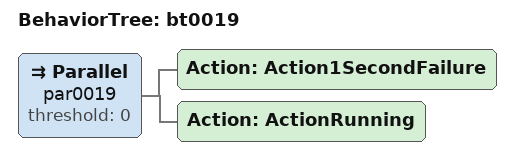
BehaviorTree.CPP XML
<root>

  <BehaviorTree ID="bt0019">
    <Parallel name="par0019" threshold="0">
      <Action ID="Action1SecondFailure" />
      <Action ID="ActionRunning" />
    </Parallel>
  </BehaviorTree>

</root>
